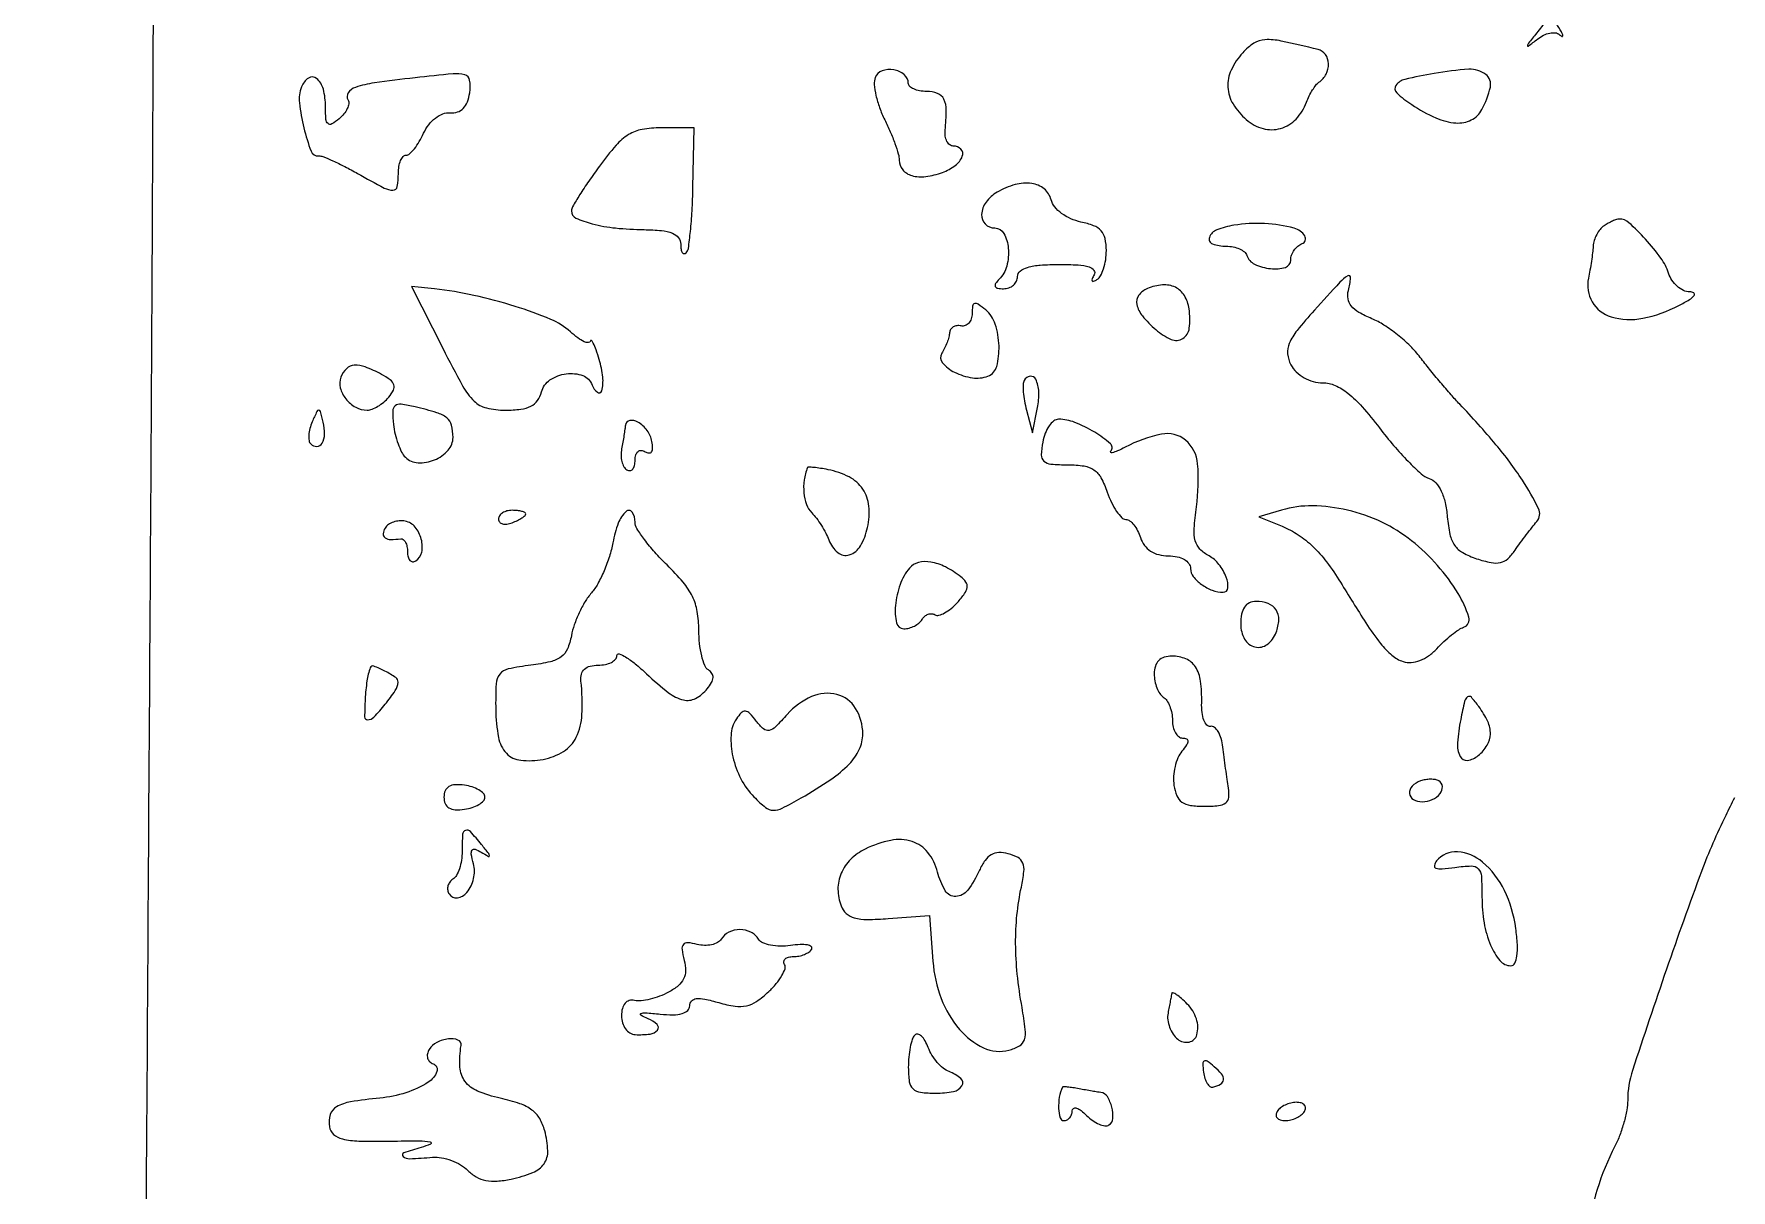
# Model space of a CAD drawing. Extents: x 0 to 5034, y 0 to 2560.
# Drawn here: x 512 to 698.4, y 1013.4 to 1140.3 of the extents above; entities that cross this region are included whole.
import ezdxf

# ---------------------------------------------------------------- set-up
doc = ezdxf.new("R2010")
doc.units = 0

msp = doc.modelspace()

# ---------------------------------------------------------------- linework, layer by layer
for points in [[(523.737002, 861.681552, -0.001197), (523.738411, 897.905103, -0.000797), (523.93147, 945.845619, -0.000225), (524.384816, 1020.5, 0.000097), (524.861336, 1095.775456, 0.000492), (525.077301, 1137.678711, 0.000773), (525.162843, 1170.275012, 0.000542)], [(698.718913, 1056.436682, -0.002311), (697.768199, 1054.5, 0.026351), (695.102021, 1048.33656, 0.005977), (691.262621, 1037.606746, 0.00342), (687.525246, 1026.508788, 0.079666), (687, 1023.233163, -0.045541), (686.900755, 1022.145795, -0.022298), (686.587867, 1020.78887, -0.021914), (686.134285, 1019.397031, -0.029607), (685.596994, 1018.187566, 0.090629), (682.615077, 1008.426469, 0.009347)]]:
    msp.add_lwpolyline(points, format="xyb")
for points in [[(676.872445, 1140.25, 0.001728), (676.017381, 1139.151917, 0.272896), (675.998637, 1139.003157, 0.488078), (676.101435, 1138.97634, 0.002328), (677.092009, 1139.741324, -0.051139), (677.761665, 1140.161225, -0.063419), (678.456746, 1140.400245, -0.076061), (679.071101, 1140.432659, -0.160599), (679.502335, 1140.241324, 0.045405), (679.768412, 1140.041006, 0.524814), (679.868964, 1140.084951, 0.16288), (679.840863, 1140.298639, 0.01713), (679.601308, 1140.75, 0.032682), (678.961629, 1141.710498, 0.281916), (678.501621, 1141.888047, 0.170742), (677.972791, 1141.585654, 0.012018)], [(644.72207, 1138.245385, 0.075011), (643.457493, 1136.339531, 0.123151), (643.091925, 1134.449036, 0.124237), (643.660006, 1132.620753, 0.077122), (645.119708, 1130.896178, 0.112734), (646.953964, 1129.917972, 0.137823), (648.890743, 1129.934451, 0.133102), (650.584276, 1130.965964, 0.101879), (651.733545, 1132.815415, -0.02585), (652.025744, 1133.497678, -0.02492), (652.390011, 1134.154808, -0.025741), (652.768968, 1134.699955, -0.077822), (653.09688, 1135.009464, 0.123344), (653.88223, 1135.89744, 0.127097), (654.144918, 1137.040668, 0.147633), (653.811505, 1138.046338, 0.181682), (653, 1138.599229, 0.006886), (648.955916, 1139.524226, 0.063537), (647.168222, 1139.675079, 0.132689), (645.957342, 1139.291793, 0.066307)], [(541.364389, 1134.5072, 0.118574), (541.131585, 1132.731496, 0.0342), (541.614362, 1129.985889, 0.029505), (542.405781, 1127.440267, 0.335314), (543.242706, 1126.911681, -0.117147), (543.701658, 1126.84256, -0.009962), (544.806444, 1126.372027, -0.012764), (546.113969, 1125.743505, -0.009536), (547.523122, 1124.987013, 0.00567), (550.45525, 1123.383601, 0.123618), (551.398783, 1123.149612, 0.362581), (551.871365, 1123.546515, 0.044164), (552, 1125, -0.040072), (552.061472, 1125.765796, -0.059372), (552.246599, 1126.4125, -0.078085), (552.518251, 1126.852349, -0.218815), (552.839485, 1127, 0.186801), (553.233729, 1127.152615, 0.038538), (553.753598, 1127.705015, 0.035641), (554.292309, 1128.481107, 0.027007), (554.772507, 1129.400052, -0.057134), (555.333596, 1130.332555, -0.06429), (556.072204, 1131.07291, -0.071966), (556.889486, 1131.534898, -0.113794), (557.682538, 1131.650052, 0.096905), (558.490887, 1131.739975, 0.124264), (559.126291, 1132.130643, 0.104327), (559.574385, 1132.83846, 0.053974), (559.833206, 1133.8579, 0.072787), (559.827016, 1135.224688, 0.29697), (559.301086, 1135.815698, 0.090372), (557.997275, 1135.928096, 0.004799), (553.833691, 1135.494114, 0.006103), (549.359331, 1134.928888, 0.045888), (547.282795, 1134.443606, 0.16622), (546.487395, 1133.838037, 0.294122), (546.472678, 1133.044209, -0.176827), (546.556083, 1132.640107, -0.075207), (546.392156, 1132.10378, -0.061191), (546.021424, 1131.524098, -0.046747), (545.48899, 1130.990862, -0.037268), (544.683771, 1130.418167, -0.329147), (544.274697, 1130.456005, -0.196919), (544.04517, 1130.926655, -0.016222), (544, 1132.318538, 0.062588), (543.758399, 1134.241058, 0.158239), (543.014054, 1135.418072, 0.332711), (542.125943, 1135.463079, 0.154369)], [(604.36983, 1135.521377, 0.113907), (604.261764, 1134.752144, 0.033246), (604.445983, 1133.5633, 0.031532), (604.839121, 1132.212633, 0.029122), (605.407684, 1130.884598, -0.014039), (606.017235, 1129.571693, -0.015405), (606.532257, 1128.266271, -0.014963), (606.903119, 1127.12831, -0.071402), (607, 1126.453351, 0.176351), (607.383205, 1125.400654, 0.149819), (608.380957, 1124.753857, 0.102775), (609.912973, 1124.64199, 0.056047), (611.75, 1125.099177, 0.071634), (613.149023, 1125.8615, 0.13593), (613.928291, 1126.868374, 0.296535), (613.781413, 1127.639987, 0.20431), (612.937142, 1128, -0.169647), (612.546144, 1128.136594, -0.108035), (612.238789, 1128.514062, -0.083863), (612.06304, 1129.080599, -0.058778), (612.052296, 1129.75, 0.023741), (612.170353, 1131.938168, 0.114571), (611.898176, 1133.145554, 0.191845), (611.207488, 1133.778552, 0.090939), (610, 1134, -0.042713), (609.234328, 1134.065528, -0.06238), (608.5875, 1134.262322, -0.081888), (608.149216, 1134.551578, -0.208972), (608, 1134.893011, 0.223563), (607.556599, 1135.835114, 0.130639), (606.40031, 1136.367098, 0.129253), (605.123489, 1136.257426, 0.2188)], [(665.738957, 1135.972507, 0.013733), (662.531806, 1135.317362, 0.182226), (661.545967, 1134.658051, 0.379438), (661.632448, 1133.833313, 0.040264), (663.288751, 1132.546459, 0.038837), (665.936739, 1131.091578, 0.088483), (668.140274, 1130.532998, 0.133268), (669.828736, 1130.863357, 0.156563), (670.995961, 1131.992454, 0.067518), (671.917127, 1134.46547, 0.294199), (671.405511, 1135.8648, 0.179037), (669.560235, 1136.422912, 0.028364)], [(574.08651, 1125.802997, 0.007774), (572.904088, 1124.141643, 0.010969), (571.906662, 1122.622779, 0.007365), (571.125191, 1121.331996, 0.133197), (571, 1120.870385, 0.292666), (571.495371, 1120.096567, 0.045163), (573.296097, 1119.456197, 0.037582), (575.860587, 1118.999394, 0.021841), (578.984492, 1118.81965, -0.020221), (580.899036, 1118.71571, -0.071472), (582.092883, 1118.426876, -0.132423), (582.752944, 1117.931944, -0.167565), (583, 1117.215449, 0.037311), (583.04143, 1116.661028, 0.104967), (583.177114, 1116.298735, 0.242231), (583.376218, 1116.182617, 0.212638), (583.60294, 1116.269606, 0.163924), (583.847902, 1116.763485, 0.007805), (584.071965, 1118.623688, 0.012109), (584.252802, 1120.878006, 0.008358), (584.35294, 1123.43682), (584.5, 1130.001094), (580.83651, 1130.000547, 0.043432), (578.757685, 1129.819319, 0.095935), (577.275735, 1129.252944, 0.075574), (575.90282, 1128.079556, 0.019663)], [(617.75, 1122.919901, 0.101718), (616.541571, 1121.83813, 0.144549), (616.049094, 1120.492325, 0.213727), (616.441021, 1119.442901, 0.200694), (617.5, 1119, -0.275939), (618.496252, 1118.404876, -0.103161), (618.977792, 1116.780815, -0.085427), (618.80574, 1114.825997, -0.132561), (617.966667, 1113.366667, 0.047255), (617.577114, 1112.895595, 0.267945), (617.554301, 1112.583333, 0.243856), (617.817749, 1112.386463, 0.040869), (618.466667, 1112.333333, 0.08566), (619.052188, 1112.434386, 0.093758), (619.549583, 1112.725, 0.100344), (619.88225, 1113.158059, 0.114247), (620, 1113.666667, -0.230967), (620.288846, 1114.258608, -0.094864), (621.104816, 1114.676885, -0.053384), (622.49302, 1114.926427, -0.0178), (624.559017, 1115, -0.014039), (626.637457, 1114.941629, -0.058945), (627.865868, 1114.725818, -0.166912), (628.388327, 1114.350904, -0.301453), (628.404508, 1113.845492, 0.030513), (628.173345, 1113.414773, 0.249784), (628.185848, 1113.199404, 0.363902), (628.352175, 1113.143315, 0.045232), (628.720492, 1113.327254, 0.1325), (629.116459, 1113.749108, 0.044889), (629.447582, 1114.531041, 0.040903), (629.674006, 1115.502035, 0.03685), (629.75, 1116.531763, 0.053694), (629.610204, 1117.829789, 0.129093), (629.174513, 1118.684673, 0.119403), (628.349455, 1119.255219, 0.04251), (626.963576, 1119.657285, -0.054192), (625.837555, 1120.012616, -0.05691), (624.834068, 1120.59741, -0.062513), (624.07675, 1121.326205, -0.106386), (623.682195, 1122.107285, 0.159267), (622.917098, 1123.296596, 0.137639), (621.550082, 1123.890251, 0.103374), (619.735529, 1123.763244, 0.062962)], [(643.75, 1119.301388, 0.053732), (641.875095, 1118.794644, 0.216294), (641.066482, 1117.966456, 0.416643), (641.401158, 1117.259467, 0.084986), (642.916667, 1117, -0.04927), (643.674799, 1116.925112, -0.056166), (644.369199, 1116.70334, -0.064477), (644.901417, 1116.376943, -0.143509), (645.169969, 1115.990092, 0.206646), (646.034716, 1115.022454, 0.08206), (647.787789, 1114.536931, 0.097734), (649.404289, 1114.680236, 0.333479), (650, 1115.474084, -0.084012), (650.093573, 1116.02706, -0.067666), (650.367188, 1116.565192, -0.06812), (650.772198, 1117.00738, -0.087774), (651.25, 1117.279762, 0.479604), (651.543172, 1118.126341, 0.188818), (650.388295, 1118.979994, 0.054396), (647.126059, 1119.48842, 0.050677)], [(684.401254, 1119.234687, 0.075927), (683.973746, 1118.843593, 0.047156), (683.598048, 1118.275189, 0.046182), (683.326413, 1117.628221, 0.060955), (683.209856, 1117, -0.014865), (683.144212, 1116.28393, -0.006785), (683.018055, 1115.353125, -0.006712), (682.858555, 1114.375381, -0.009183), (682.687027, 1113.5, 0.187937), (683.108212, 1110.884758, 0.188727), (685.186943, 1109.249648, 0.123778), (688.655167, 1109.08603, 0.070508), (692.635693, 1110.493839, 0.015735), (693.777382, 1111.135746, 0.090213), (694.295684, 1111.593646, 0.440053), (694.251636, 1111.863424, 0.145051), (693.817388, 1111.993839, -0.108422), (693.125903, 1112.148223, -0.071087), (692.439423, 1112.595628, -0.0664), (691.861873, 1113.255911, -0.069794), (691.489263, 1114.033829, 0.080078), (690.654515, 1115.688825, 0.028133), (688.969392, 1117.759029, 0.02342), (687.140835, 1119.584304, 0.193599), (686.061439, 1119.984687, 0.078211), (685.773502, 1119.931288, 0.021213), (685.342166, 1119.758058, 0.020926), (684.863113, 1119.517025, 0.020347)], [(634.25, 1112.349228, 0.139605), (633.314133, 1111.609552, 0.209952), (633.099814, 1110.607223, 0.123743), (633.710897, 1109.340499, 0.04018), (635.178175, 1107.84547, 0.074445), (636.870909, 1106.770406, 0.248581), (638.141597, 1106.859588, 0.227632), (638.859204, 1107.989559, 0.064922), (638.834665, 1110.124449, 0.100259), (638.320098, 1111.57447, 0.145553), (637.324498, 1112.485125, 0.133437), (635.921964, 1112.74975, 0.078309)], [(652.595236, 1109.973734, 0.01383), (650.68974, 1107.743573, 0.06839), (649.838538, 1106.332626, 0.124514), (649.654074, 1105.178658, 0.100879), (650.014057, 1103.973734, 0.079717), (650.607724, 1103.193604, 0.062194), (651.465145, 1102.559237, 0.060683), (652.475803, 1102.141993, 0.067681), (653.51998, 1102, -0.105169), (654.869085, 1101.713058, -0.063386), (656.272518, 1100.860815, -0.044432), (657.843902, 1099.363859, -0.01758), (659.734797, 1097.052567, 0.01446), (661.300443, 1095.114287, 0.017184), (662.891163, 1093.381686, 0.016141), (664.316695, 1092.022922, 0.097196), (665.192565, 1091.503409, -0.125877), (665.927571, 1091.009137, -0.071686), (666.522712, 1090.111025, -0.056312), (666.953251, 1088.852387, -0.033123), (667.192565, 1087.278141, 0.031335), (667.479211, 1085.346115, 0.10084), (667.995819, 1084.160557, 0.114083), (668.894624, 1083.353494, 0.046183), (670.4128, 1082.6897, 0.028262), (671.995879, 1082.262837, 0.105978), (673.019496, 1082.267236, 0.132888), (673.82261, 1082.685033, 0.055722), (674.628694, 1083.6124, -0.006432), (675.207127, 1084.427658, -0.00472), (675.868661, 1085.317316, -0.00477), (676.510919, 1086.147663, -0.010559), (677.019982, 1086.765695, 0.299954), (677.204519, 1088.207429, 0.031448), (675.4329, 1091.313144, 0.029329), (672.537917, 1095.202086, 0.015829), (668.553483, 1099.652456, -0.010418), (667.604818, 1100.689259, -0.005074), (666.435272, 1102.049794, -0.00503), (665.246516, 1103.490577, -0.007245), (664.226166, 1104.791008, 0.036728), (663.132883, 1106.026948, 0.024912), (661.723519, 1107.271385, 0.025157), (660.233432, 1108.342414, 0.045083), (658.899559, 1109.041604, -0.031688), (657.485302, 1109.73536, -0.090507), (656.650407, 1110.438485, -0.130911), (656.289779, 1111.224815, -0.106762), (656.329773, 1112.153052, 0.039289), (656.577446, 1113.535778, 0.612328), (656.263499, 1113.737286, 0.074307), (655.400747, 1113.044475, 0.00279)], [(556.878861, 1105.791825, 0.008439), (559.056581, 1101.656513, 0.072508), (560.311406, 1099.993319, 0.137715), (561.665516, 1099.243031, 0.058131), (563.74882, 1099, 0.029318), (565.446446, 1099.099629, 0.087798), (566.555408, 1099.433443, 0.122851), (567.268033, 1100.04846, 0.089873), (567.710251, 1101, -0.183672), (568.646212, 1102.313611, -0.114135), (570.438436, 1102.990549, -0.122624), (572.25132, 1102.790005, -0.221932), (573.279762, 1101.75, 0.144322), (573.851842, 1100.964862, 0.53206), (574.327702, 1101.124401, 0.095772), (574.445706, 1102.626143, 0.044451), (574.052886, 1104.550267, 0.010264), (573.707816, 1105.624702, 0.027616), (573.405445, 1106.367676, 0.09613), (573.205064, 1106.640553, 0.620641), (573.085953, 1106.595012, -0.390466), (572.879387, 1106.409564, -0.104267), (572.407458, 1106.515455, -0.052572), (571.710648, 1106.927063, -0.024356), (570.896885, 1107.595012, 0.086032), (568.734628, 1108.963821, 0.021691), (564.806277, 1110.394873, 0.022355), (560.295167, 1111.601053, 0.027087), (555.97366, 1112.309119), (553.447321, 1112.58365)], [(615, 1109.622445, -0.074851), (614.909494, 1109.021252, -0.105765), (614.646165, 1108.550031, -0.126649), (614.253986, 1108.282588, -0.138676), (613.795455, 1108.25, 0.081134), (613.330806, 1108.269866, 0.104346), (612.926894, 1108.132812, 0.118092), (612.647185, 1107.861502, 0.126887), (612.530142, 1107.5, -0.052736), (612.451005, 1107.027855, -0.023074), (612.252539, 1106.424078, -0.022527), (611.980772, 1105.796684, -0.027966), (611.670443, 1105.241541, 0.33036), (611.746527, 1104.19385, 0.100914), (613.081327, 1103.160022, 0.078135), (615.036266, 1102.551196, 0.128072), (616.75, 1102.73839, 0.242496), (617.709878, 1103.807894, 0.072637), (617.959152, 1106.052419, 0.068372), (617.545673, 1108.447592, 0.143624), (616.5, 1110, 0.020633), (615.689039, 1110.618371, 0.217533), (615.28931, 1110.691858, 0.304492), (615.057736, 1110.434686, 0.035496)], [(545.685134, 1102.621855, 0.157051), (545.620698, 1101.448291, 0.104675), (546.229738, 1100.235216, 0.099241), (547.314341, 1099.323385, 0.12597), (548.577555, 1099, 0.093911), (549.11381, 1099.101617, 0.042388), (549.757888, 1099.420139, 0.03998), (550.400915, 1099.88301, 0.043588), (550.942122, 1100.430261, 0.057308), (551.446331, 1101.202822, 0.196919), (551.490248, 1101.788224, 0.158368), (551.104328, 1102.319629, 0.034304), (550.130308, 1102.930261, 0.029831), (548.355668, 1103.747917, 0.110795), (547.145951, 1103.932506, 0.177923), (546.296851, 1103.551865, 0.108118)], [(620.726624, 1102.266312, 0.118028), (620.607646, 1101.815257, 0.024565), (620.629243, 1100.990729, 0.024518), (620.751401, 1100.013306, 0.021005), (620.97307, 1099), (621.631089, 1096.5), (622.181435, 1099.273867, 0.056098), (622.328109, 1101.020444, 0.106454), (621.993624, 1102.384863, 0.322213), (621.379659, 1102.71619, 0.241902)], [(551.458592, 1097.426673, 0.031259), (551.642249, 1096.368396, 0.028816), (551.959919, 1095.311378, 0.030015), (552.354247, 1094.403052, 0.079117), (552.769529, 1093.830471, 0.18702), (554.15399, 1093.219452, 0.110551), (555.956867, 1093.536999, 0.110402), (557.454113, 1094.593437, 0.186213), (558, 1096.008371, 0.061771), (557.834519, 1097.342735, 0.162976), (557.321596, 1098.143175, 0.09693), (556.239717, 1098.712682, 0.014263), (553.8384, 1099.358607, 0.022884), (552.296827, 1099.652659, 0.209126), (551.65366, 1099.474944, 0.226413), (551.377083, 1098.89288, 0.026906)], [(542.53122, 1097.706872, 0.039133), (542.279379, 1096.974682, 0.047311), (542.164712, 1096.257311, 0.054202), (542.191425, 1095.65536, 0.159521), (542.376461, 1095.290205, 0.206458), (543.050147, 1095.022529, 0.260893), (543.61589, 1095.361192, 0.127442), (543.887973, 1096.354068, 0.061787), (543.743156, 1097.671731, 0.007526), (543.447586, 1098.839331, 0.331063), (543.260685, 1098.986918, 0.299388), (543.048268, 1098.855863, 0.006675)], [(576.923489, 1097.333333, -0.012849), (576.872217, 1096.898062, -0.00376), (576.771216, 1096.231896, -0.003774), (576.646197, 1095.483567, -0.004039), (576.512555, 1094.753971, 0.05232), (576.452308, 1094.044344, 0.056266), (576.543956, 1093.35546, 0.063249), (576.764654, 1092.788145, 0.130709), (577.089067, 1092.444954, 0.166463), (577.434153, 1092.366453, 0.190336), (577.732413, 1092.522641, 0.122086), (577.934157, 1092.920534, 0.056632), (578, 1093.5, -0.066547), (578.078191, 1094.084888, -0.150068), (578.31469, 1094.45902, -0.196781), (578.670717, 1094.577233, -0.121989), (579.096132, 1094.440587, 0.111658), (579.518408, 1094.29539, 0.277992), (579.80336, 1094.427286, 0.157414), (579.92435, 1094.843748, 0.040508), (579.846132, 1095.548704, 0.110372), (579.317674, 1096.760175, 0.098169), (578.304889, 1097.692215, 0.184916), (577.40278, 1097.858695, 0.335844)], [(622.755249, 1095.5, 0.038454), (622.595662, 1094.081244, 0.222182), (622.883305, 1093.404902, 0.164705), (623.655288, 1093.074009, 0.019618), (625.540847, 1093, -0.036483), (627.301094, 1092.871392, -0.116088), (628.390433, 1092.440072, -0.118532), (629.160225, 1091.57413, -0.038843), (629.850155, 1090, 0.027395), (630.322647, 1088.851207, 0.037521), (630.877991, 1087.88125, 0.041454), (631.432996, 1087.191906, 0.205335), (631.880593, 1087, -0.163936), (632.303624, 1086.85747, -0.060124), (632.762454, 1086.4125, -0.051475), (633.184411, 1085.765314, -0.041919), (633.5, 1085, 0.082373), (633.931461, 1084.154187, 0.089468), (634.602911, 1083.520776, 0.08347), (635.494594, 1083.131908, 0.061248), (636.567388, 1083, -0.050755), (637.533588, 1082.901667, -0.07947), (638.313426, 1082.60684, -0.103907), (638.818676, 1082.157287, -0.160506), (639, 1081.606989, 0.166142), (639.297523, 1080.736316, 0.070886), (640.192089, 1079.867657, 0.066248), (641.38558, 1079.220495, 0.091394), (642.581787, 1079, 0.392418), (643.097593, 1079.47851, 0.112404), (642.920405, 1080.659792, 0.072889), (642.118191, 1082.066512, 0.104277), (641.022316, 1082.988057, -0.077798), (640.027395, 1083.739202, -0.130019), (639.518336, 1084.648754, -0.080238), (639.394065, 1086.002733, -0.016904), (639.6377, 1088.373385, 0.053676), (639.774975, 1093.110966, 0.201308), (638.44103, 1095.701077, 0.229774), (635.813296, 1096.361412, 0.068748), (631.814897, 1094.934461, -0.012352), (630.968448, 1094.51996, -0.04298), (630.395868, 1094.314346, -0.289486), (630.231218, 1094.366129, -0.380312), (630.234866, 1094.516078, 0.425296), (630.192543, 1095.312662, 0.04187), (628.466494, 1096.570573, 0.041567), (626.292631, 1097.655755, 0.095266), (624.50227, 1098, 0.170705), (623.981335, 1097.81681, 0.071263), (623.465572, 1097.265625, 0.059007), (623.031896, 1096.456563, 0.046356)], [(596.923489, 1092.692582, 0.059802), (596.563556, 1091.332491, 0.058448), (596.531679, 1089.915029, 0.063329), (596.816112, 1088.647639, 0.108381), (597.392255, 1087.735128, -0.03446), (597.907534, 1087.135882, -0.019682), (598.448292, 1086.348756, -0.019589), (598.932293, 1085.51009, -0.030576), (599.274569, 1084.75, 0.126263), (600.253783, 1083.358391, 0.259678), (601.519396, 1083.104088, 0.186691), (602.742194, 1084.090842, 0.076772), (603.524281, 1086.11055, 0.077032), (603.671622, 1088.467039, 0.127434), (603.001777, 1090.332041, 0.124557), (601.496036, 1091.665092, 0.07176), (599.194284, 1092.462584, 0.008536), (598.347568, 1092.610703, 0.013793), (597.622096, 1092.704461, 0.007481), (597.024421, 1092.755975, 0.326858)], [(649, 1088.025068), (646.5, 1087.280648), (649.041097, 1086.2445, -0.048126), (650.822083, 1085.309697, -0.046127), (652.419117, 1084.039968, -0.040214), (653.931133, 1082.338487, -0.023847), (655.460958, 1080.094833, 0.004508), (658.238431, 1075.662409, 0.025125), (659.866043, 1073.377827, 0.04889), (661.109743, 1072.087403, 0.098862), (662.337128, 1071.402386, 0.095154), (663.225678, 1071.293235, 0.073858), (664.179509, 1071.501485, 0.065244), (665.136198, 1072.015103, 0.049481), (666.031023, 1072.802924, -0.018209), (666.822435, 1073.59269, -0.018534), (667.664703, 1074.317931, -0.018665), (668.441518, 1074.892073, -0.069464), (668.985113, 1075.161704, 0.411124), (669.550869, 1076.278438, 0.05778), (668.369226, 1078.878083, 0.045929), (666.108113, 1081.954325, 0.042426), (663.26711, 1084.656476, 0.058787), (660.002234, 1086.694819, 0.05225), (656.221661, 1088.016296, 0.054067), (652.395661, 1088.49252, 0.076451)], [(550.53422, 1086.055368, 0.116777), (550.325437, 1085.427606, 0.271218), (550.529664, 1084.995059, 0.150868), (551.167997, 1084.797244, 0.039428), (552.25, 1084.881579, -0.211938), (552.535752, 1084.805228, -0.103366), (552.779688, 1084.507253, -0.073584), (552.945074, 1084.02925, -0.046583), (553, 1083.440983, 0.059147), (553.066068, 1082.88443, 0.126796), (553.267587, 1082.505305, 0.191241), (553.565646, 1082.360563, 0.158234), (553.910933, 1082.444954, 0.209227), (554.563793, 1083.389641, 0.113657), (554.51475, 1084.826051, 0.107221), (553.830292, 1086.15993, 0.174243), (552.748761, 1086.805368, 0.067274), (552.102772, 1086.843321, 0.062803), (551.453796, 1086.71102, 0.067061), (550.899872, 1086.436257, 0.106104)], [(575.55601, 1084.446868, -0.030806), (575.176622, 1082.942487, -0.023936), (574.58742, 1081.360324, -0.02448), (573.892486, 1079.933752, -0.052421), (573.194719, 1078.92899, 0.043161), (572.508561, 1077.978903, 0.025269), (571.849222, 1076.738827, 0.025134), (571.311004, 1075.421589, 0.038657), (570.99412, 1074.232122, -0.055342), (570.553914, 1072.776419, -0.135144), (569.861742, 1071.907914, -0.1021), (568.688677, 1071.375944, -0.023965), (566.55414, 1071, 0.019589), (564.058381, 1070.582913, 0.175424), (563.127708, 1070.009652, 0.157957), (562.729118, 1068.944512, 0.01509), (562.688149, 1066.134337, 0.040915), (562.988222, 1063.062756, 0.145975), (563.871445, 1061.320004, 0.180371), (565.433853, 1060.555777, 0.069461), (567.884777, 1060.655551, 0.094962), (570.136967, 1061.525834, 0.141227), (571.540961, 1063.088073, 0.102857), (572.162789, 1065.559316, 0.035737), (572.052296, 1069.25, -0.088693), (572.109673, 1070.008011, -0.143474), (572.438357, 1070.559489, -0.126472), (573.049311, 1070.890649, -0.061352), (573.937142, 1071, 0.04896), (574.72657, 1071.077487, 0.06896), (575.394035, 1071.308639, 0.089141), (575.843456, 1071.649511, 0.188197), (576, 1072.050686, -0.508934), (576.24133, 1072.226368, -0.059655), (576.954687, 1071.897953, -0.034396), (578.001697, 1071.151452, -0.016218), (579.25, 1070.055313, 0.021949), (581.676515, 1067.973336, 0.106333), (583.298957, 1067.182862, 0.184949), (584.622739, 1067.348219, 0.097315), (585.926114, 1068.410972, 0.043282), (586.391203, 1069.081807, 0.115588), (586.556329, 1069.63606, 0.160707), (586.435208, 1070.092663, 0.110253), (586.048558, 1070.469989, -0.162765), (585.642782, 1070.957135, -0.034391), (585.308014, 1072.027711, -0.032644), (585.076931, 1073.381637, -0.025951), (585, 1074.86285, 0.043295), (584.823696, 1076.895129, 0.070833), (584.289875, 1078.53615, 0.061358), (583.256857, 1080.118063, 0.024995), (581.5, 1082, -0.017728), (580.159849, 1083.394393, -0.022412), (579.028125, 1084.778837, -0.021262), (578.20001, 1085.994599, -0.139761), (578, 1086.696167, 0.144901), (577.674516, 1087.795708, 0.464424), (577.0149, 1087.879014, 0.118421), (576.150311, 1086.590831, 0.042507)], [(563, 1087.031385, 0.184534), (563.122486, 1086.710807, 0.147206), (563.440625, 1086.516384, 0.100118), (563.925634, 1086.488865, 0.055937), (564.5, 1086.638374, 0.02136), (565.074558, 1086.887494, 0.030395), (565.559375, 1087.160341, 0.030693), (565.912889, 1087.420671, 0.222225), (566, 1087.606989, 0.289661), (565.903916, 1087.758929, 0.046727), (565.559375, 1087.884553, 0.039339), (565.074824, 1087.971531, 0.024748), (564.5, 1088, 0.062722), (563.926468, 1087.92777, 0.08088), (563.440625, 1087.715469, 0.098158), (563.115494, 1087.400789, 0.152681)], [(608.132372, 1081.659498, 0.087844), (607.09728, 1079.841086, 0.062242), (606.588493, 1077.54347, 0.077453), (606.704371, 1075.646042, 0.352388), (607.507204, 1075, 0.065523), (608.079657, 1075.075341, 0.05201), (608.662638, 1075.298542, 0.05344), (609.168485, 1075.627324, 0.083718), (609.510081, 1076.016312, -0.076912), (609.810124, 1076.367448, -0.089777), (610.187881, 1076.589343, -0.100767), (610.583032, 1076.649538, -0.126644), (610.935451, 1076.539893, 0.207171), (611.357463, 1076.478264, 0.059065), (611.985807, 1076.730357, 0.048791), (612.698012, 1077.214512, 0.035187), (613.391582, 1077.880199, 0.027409), (614.186973, 1078.862262, 0.123319), (614.459315, 1079.543013, 0.185093), (614.324415, 1080.116867, 0.078821), (613.775228, 1080.701383, 0.046099), (612.073126, 1081.78543, 0.076846), (610.464432, 1082.321355, 0.102591), (609.11098, 1082.272231, 0.160693)], [(644.5, 1075.5, 0.129159), (644.932946, 1073.851946, 0.209908), (646.072202, 1072.99805, 0.223042), (647.414321, 1073.283431, 0.139896), (648.396256, 1074.590242, 0.081359), (648.683655, 1075.979136, 0.155172), (648.386734, 1077.068064, 0.161222), (647.527528, 1077.758638, 0.089569), (646.190983, 1078, 0.109711), (645.452929, 1077.836082, 0.13557), (644.919098, 1077.380393, 0.10325), (644.601524, 1076.605463, 0.045823)], [(635, 1070.059017, 0.046881), (635.074077, 1069.270704, 0.046318), (635.29375, 1068.50665, 0.050262), (635.616444, 1067.876024, 0.111412), (636, 1067.5, -0.111412), (636.383556, 1067.123976, -0.050262), (636.70625, 1066.49335, -0.046318), (636.925923, 1065.729296, -0.046881), (637, 1064.940983, 0.055886), (637.083246, 1064.198521, 0.07539), (637.329718, 1063.570164, 0.094706), (637.694219, 1063.148786, 0.168775), (638.122445, 1063, -0.106862), (638.55065, 1062.907425, -0.3088), (638.700321, 1062.66107, -0.136646), (638.557057, 1062.235445, -0.024112), (638.045681, 1061.555042, 0.074494), (637.609767, 1060.834396, 0.041702), (637.294727, 1059.857434, 0.040508), (637.136551, 1058.793685, 0.051913), (637.173236, 1057.805042, 0.063224), (637.486471, 1056.660351, 0.143851), (638.044283, 1055.969317, 0.117164), (638.971903, 1055.606681, 0.034864), (640.5, 1055.5, 0.02564), (642.062146, 1055.58016, 0.135971), (642.851974, 1055.889072, 0.205844), (643.193488, 1056.483229, 0.070048), (643.168867, 1057.5, -0.004368), (643.021004, 1058.444184, -0.002153), (642.848698, 1059.646875, -0.002136), (642.680534, 1060.896948, -0.003116), (642.543927, 1062, 0.041057), (642.354146, 1062.940792, 0.063925), (642.025775, 1063.698799, 0.088101), (641.618703, 1064.170273, 0.227484), (641.192584, 1064.272508, -0.270722), (640.795277, 1064.402798, -0.09187), (640.469362, 1064.944147, -0.061329), (640.261225, 1065.808932, -0.035542), (640.215606, 1066.878397, 0.03969), (640.094977, 1069.245624, 0.110096), (639.527459, 1070.802472, 0.150974), (638.484328, 1071.685094, 0.10098), (636.940983, 1072, 0.076716), (636.112742, 1071.872169, 0.12036), (635.5, 1071.5, 0.12036), (635.127831, 1070.887258, 0.076716)], [(548.917769, 1070.718615, 0.054092), (548.546818, 1069.276045, 0.022272), (548.346892, 1067.264821, 0.013494), (548.293083, 1065.312642, 0.414381), (548.605547, 1065, 0.203902), (549.317951, 1065.303125, 0.021107), (550.552275, 1066.699127, 0.023884), (551.659592, 1068.20502, 0.135027), (551.968197, 1069.143011, 0.264945), (551.715586, 1069.642076, 0.026872), (550.525065, 1070.340433, 0.027258), (549.300894, 1070.890456, 0.416558)], [(594.711216, 1065.600324, -0.01475), (593.409421, 1064.222864, -0.142797), (592.711291, 1063.841058, -0.239721), (592.099717, 1063.999683, -0.047831), (591.305887, 1064.850324, 0.025645), (590.582406, 1065.697933, 0.177403), (590.101228, 1065.937419, 0.233339), (589.657846, 1065.776668, 0.045753), (589.113526, 1065.093924, 0.133576), (588.52839, 1063.304536, 0.068276), (588.732591, 1060.932535, 0.063631), (589.61738, 1058.50342, 0.075831), (591.048093, 1056.531936, 0.028246), (592.327116, 1055.375334, 0.166258), (593.164811, 1055.070312, 0.122995), (594.144375, 1055.294575, 0.012687), (596.245842, 1056.429537, 0.018184), (599.487073, 1058.447803, 0.052996), (601.502215, 1060.142346, 0.080461), (602.614848, 1061.750886, 0.1116), (603, 1063.454988, 0.137754), (602.213106, 1066.256953, 0.194904), (600.155654, 1067.783217, 0.170018), (597.376057, 1067.550441, 0.106086)], [(668.659187, 1065.045934, 0.031231), (668.311046, 1062.481899, 0.131953), (668.601178, 1060.972316, 0.327033), (669.4061, 1060.546706, 0.137603), (670.589028, 1061.073886, 0.082019), (671.578788, 1062.215205, 0.13545), (671.930908, 1063.433018, 0.113619), (671.630709, 1064.813905, 0.047796), (670.654728, 1066.45751, 0.025153), (669.831391, 1067.472195, 0.380543), (669.415732, 1067.518773, 0.183248), (669.091559, 1067.037396, 0.0082)], [(557, 1056.5, 0.100145), (557.143128, 1055.792563, 0.161672), (557.544437, 1055.334837, 0.12236), (558.235757, 1055.13087, 0.04615), (559.25, 1055.180449, 0.041303), (560.111213, 1055.376325, 0.056112), (560.839062, 1055.699882, 0.069458), (561.336986, 1056.093637, 0.193098), (561.5, 1056.5, 0.193098), (561.336986, 1056.906363, 0.069458), (560.839062, 1057.300118, 0.056112), (560.111213, 1057.623675, 0.041303), (559.25, 1057.819551, 0.04615), (558.235757, 1057.86913, 0.12236), (557.544437, 1057.665163, 0.161672), (557.143128, 1057.207437, 0.100145)], [(664.25, 1058.281721, 0.109978), (663.328295, 1057.69937, 0.221452), (663.03797, 1056.909818, 0.250212), (663.462352, 1056.253317, 0.127326), (664.440983, 1056, 0.106441), (665.545947, 1056.237922, 0.119294), (666.403031, 1056.905355, 0.185342), (666.648399, 1057.684271, 0.25374), (666.266312, 1058.295956, 0.089043), (665.883168, 1058.430559, 0.041846), (665.357917, 1058.470863, 0.039704), (664.784906, 1058.421216, 0.044685)], [(559, 1050.559017, -0.038227), (558.924934, 1049.578603, -0.041761), (558.701458, 1048.650564, -0.045839), (558.374386, 1047.900891, -0.129267), (557.983688, 1047.489919, 0.095328), (557.641896, 1047.175533, 0.096995), (557.443736, 1046.758596, 0.098768), (557.41945, 1046.304125, 0.102877), (557.572716, 1045.882343, 0.296643), (558.478837, 1045.455235, 0.191411), (559.523918, 1046.046032, 0.112646), (560.260872, 1047.557417, 0.121876), (560.239242, 1049.19314, -0.019822), (560.007581, 1050.248207, -0.194294), (560.099557, 1050.685509, -0.346225), (560.417935, 1050.788573, -0.047252), (561.092476, 1050.464413, 0.009126), (561.880888, 1050.008635, 0.557766), (561.998273, 1050.074553, 0.178862), (561.920539, 1050.315214, 0.003776), (561.127555, 1051.308042, 0.014724), (559.903445, 1052.729465, 0.300839), (559.379737, 1052.86093, 0.301986), (559.055391, 1052.430472, 0.014796)], [(603.272002, 1050.811948, 0.079795), (601.661683, 1049.66932, 0.098403), (600.62675, 1048.150874, 0.10174), (600.27183, 1046.393641, 0.09098), (600.614425, 1044.56241, 0.120001), (601.182042, 1043.742033, 0.116676), (602.068867, 1043.264025, 0.06687), (603.480147, 1043.081637, 0.016861), (605.799736, 1043.171533), (610.325272, 1043.5), (610.703126, 1038.5, 0.071791), (611.61435, 1034.401314, 0.086233), (613.622501, 1031.006249, 0.106228), (616.272539, 1028.9793, 0.176053), (619.043243, 1028.721559, 0.066115), (620.210433, 1029.198362, 0.189867), (620.74814, 1029.86921, 0.10569), (620.850112, 1031.00155, 0.013983), (620.491294, 1033.395945, -0.018073), (619.970427, 1037.076803, -0.024611), (619.785408, 1040.423903, -0.026475), (619.932901, 1043.564659, -0.027741), (620.411798, 1046.622905, 0.023942), (620.691821, 1048.326422, 0.122164), (620.570156, 1049.271166, 0.175285), (620.04885, 1049.867649, 0.062514), (618.982742, 1050.294262, 0.069549), (617.939519, 1050.416777, 0.125139), (617.114507, 1050.1876, 0.110022), (616.429774, 1049.563504, 0.046285), (615.807279, 1048.476369, -0.052921), (614.519306, 1046.294534, -0.226493), (613.219421, 1045.607333, -0.276044), (612.061692, 1046.236543, -0.070726), (611.21082, 1048.288526, 0.104897), (610.147042, 1050.430815, 0.149375), (608.409934, 1051.630275, 0.126716), (606.068152, 1051.760778, 0.065455)], [(666.00837, 1049.510085, 0.122904), (665.770124, 1049.014531, 0.373946), (665.939048, 1048.714042, 0.107552), (666.615175, 1048.626548, 0.015036), (668.024246, 1048.790251, -0.027249), (669.828819, 1048.955365, -0.219692), (670.577478, 1048.642576, -0.171653), (670.929017, 1047.816949, -0.015637), (671, 1045.547758, 0.041515), (671.236542, 1042.703815, 0.05789), (671.945464, 1040.253383, 0.074213), (672.973052, 1038.559993, 0.22289), (674.166853, 1038, 0.285997), (674.598092, 1038.268639, 0.081157), (674.837931, 1039.059084, 0.04809), (674.884475, 1040.332662, 0.018441), (674.713642, 1042.098293, 0.078844), (673.467674, 1046.263031, 0.104736), (671.060376, 1049.385568, 0.160224), (668.326629, 1050.501523, 0.241511)], [(587.446158, 1040.912882, -0.133036), (587.04289, 1040.535157, -0.069201), (586.390603, 1040.297051, -0.061083), (585.602693, 1040.226099, -0.055951), (584.796266, 1040.343027, 0.03832), (583.764058, 1040.529977, 0.254626), (583.298039, 1040.335096, 0.207341), (583.151046, 1039.798062, 0.026052), (583.388531, 1038.588103, -0.060262), (583.5329, 1037.444044, -0.115821), (583.327378, 1036.547995, -0.1081), (582.730754, 1035.797155, -0.048185), (581.673968, 1035.093105, -0.032851), (580.693083, 1034.648325, -0.030316), (579.635956, 1034.321982, -0.031672), (578.657991, 1034.148575, -0.081875), (577.944561, 1034.185146, 0.12214), (577.355089, 1034.168357, 0.148725), (576.891213, 1033.873096, 0.117272), (576.597417, 1033.302092, 0.060505), (576.5, 1032.5, 0.072887), (576.612717, 1031.730881, 0.084504), (576.940625, 1031.068446, 0.095826), (577.427761, 1030.613285, 0.130023), (578, 1030.435134, 0.040652), (579.642613, 1030.497651, 0.193287), (580.451199, 1030.940607, 0.397768), (580.409077, 1031.546612, 0.08434), (579.433624, 1032.180075, -0.02415), (578.626142, 1032.57609, -0.638812), (578.638983, 1032.758184, -0.111257), (579.132163, 1032.828618, -0.005695), (580.75, 1032.680765, 0.026479), (582.162068, 1032.610697, 0.068417), (583.170124, 1032.752739, 0.117235), (583.775118, 1033.091158, 0.209846), (584, 1033.603387, -0.1861), (584.201829, 1034.126869, -0.184317), (584.703777, 1034.382016, -0.079129), (585.635591, 1034.333335, -0.017295), (587.199079, 1033.942905, 0.03209), (588.972236, 1033.55543, 0.092668), (590.223834, 1033.597781, 0.096971), (591.342707, 1034.086701, 0.037238), (592.668258, 1035.15807, 0.029756), (593.499049, 1036.037241, 0.042454), (594.116359, 1036.915305, 0.049655), (594.463186, 1037.674193, 0.224413), (594.410163, 1038.14536, -0.163775), (594.334716, 1038.46918, -0.190686), (594.477749, 1038.748949, -0.123595), (594.845312, 1038.93816, -0.057426), (595.381966, 1039, 0.049531), (595.993291, 1039.060708, 0.047447), (596.590039, 1039.240598, 0.051161), (597.086029, 1039.505052, 0.106689), (597.38817, 1039.819056, 0.38765), (597.336631, 1040.092865, 0.118789), (596.914727, 1040.275557, 0.055112), (596.117014, 1040.325127, 0.024424), (595.065609, 1040.222937, -0.038493), (593.933128, 1040.144921, -0.045946), (592.868796, 1040.251705, -0.052181), (592.016956, 1040.511565, -0.155451), (591.559405, 1040.903881, 0.140354), (590.706678, 1041.6799, 0.114816), (589.5019, 1041.963032, 0.115029), (588.297676, 1041.685052, 0.141255)], [(636.923489, 1034.964286, -0.004612), (636.875533, 1034.689122, -0.000684), (636.772928, 1034.135155, -0.000771), (636.649801, 1033.481013, -0.000663), (636.518385, 1032.793688, 0.080087), (636.49592, 1032.055266, 0.056724), (636.695589, 1031.248939, 0.056227), (637.074529, 1030.49999, 0.07447), (637.583063, 1029.931064, 0.22745), (638.83085, 1029.618515, 0.282825), (639.686925, 1030.42102, 0.14809), (639.638605, 1032.170607, 0.116458), (638.636744, 1033.791827, 0.01558), (638.003038, 1034.387225, 0.030745), (637.458318, 1034.811394, 0.042719), (637.05978, 1035.036815, 0.494466)], [(555.381966, 1028.809017, 0.088209), (555.189881, 1028.324745, 0.117668), (555.205254, 1027.853507, 0.128765), (555.426419, 1027.469898, 0.118027), (555.81402, 1027.22866, -0.42627), (556.222205, 1026.36867, -0.160513), (555.285558, 1025.212887, -0.06581), (552.828805, 1024.056285, -0.052402), (549.956864, 1023.462547, 0.014331), (546.75649, 1023.05124, 0.090431), (545.210999, 1022.510015, 0.191748), (544.524743, 1021.652085, 0.110828), (544.424249, 1020.315163, 0.177968), (544.879467, 1019.47787, 0.122763), (545.848094, 1018.978178, 0.052887), (547.649625, 1018.749451, 0.009186), (551.085183, 1018.741753, -0.003677), (554.335371, 1018.770281, -0.051005), (555.502274, 1018.652614, -0.723431), (555.529968, 1018.414568, -0.043056), (554.5, 1018.040934, 0.017991), (552.592822, 1017.455321, 0.577568), (552.518566, 1017.067912, 0.190265), (553.253865, 1016.810609, 0.010351), (555.749879, 1016.960859, -0.065622), (556.730329, 1016.911567, -0.043773), (557.815857, 1016.612565, -0.04366), (558.836775, 1016.127524, -0.063736), (559.623591, 1015.519266, 0.067902), (560.554819, 1014.811632, 0.079578), (561.593769, 1014.426031, 0.067781), (562.832492, 1014.350115, 0.034862), (564.373712, 1014.573348, 0.039765), (566.772163, 1015.296987, 0.148136), (567.997658, 1016.261216, 0.165306), (568.407625, 1017.674305, 0.052783), (568.074402, 1019.868015, 0.067847), (567.517171, 1021.217101, 0.103282), (566.671821, 1022.155991, 0.077703), (565.338071, 1022.845022, 0.025186), (563.192448, 1023.442061, -0.042481), (560.689608, 1024.232611, -0.136189), (559.322202, 1025.297303, -0.147213), (558.758675, 1026.859549, -0.052665), (558.881579, 1029.25, 0.351907), (558.541921, 1029.843028, 0.125466), (557.504292, 1029.972652, 0.086135), (556.220451, 1029.579457, 0.13791)], [(608.711385, 1030.378052, 0.120372), (608.436009, 1029.924645, 0.027046), (608.208969, 1029.043344, 0.026543), (608.05228, 1027.970188, 0.022981), (608, 1026.833333, 0.035239), (608.1105, 1025.267415, 0.169872), (608.514706, 1024.486111, 0.16015), (609.333343, 1024.101481, 0.030416), (611, 1024, 0.046454), (612.961884, 1024.182668, 0.210081), (613.88906, 1024.816739, 0.373281), (613.76249, 1025.612736, 0.083235), (612.475975, 1026.370845, -0.081062), (611.836623, 1026.743889, -0.042229), (611.175035, 1027.391024, -0.040559), (610.592431, 1028.18847, -0.048932), (610.187361, 1029.022553, 0.040202), (609.843082, 1029.76407, 0.078382), (609.438399, 1030.27332, 0.134094), (609.044312, 1030.476626, 0.254032)], [(640.425622, 1026.305807, 0.03958), (640.581016, 1025.626388, 0.061372), (640.829593, 1025.079414, 0.083825), (641.12673, 1024.738163, 0.231308), (641.428663, 1024.666667, 0.070797), (642.299195, 1024.997787, 0.252118), (642.611354, 1025.482629, 0.196363), (642.410124, 1026.111476, 0.045175), (641.604459, 1026.913307, 0.020399), (640.832133, 1027.50279, 0.278638), (640.493884, 1027.525707, 0.296217), (640.330625, 1027.2399, 0.022192)], [(624.923489, 1024.661516, 0.069269), (624.582473, 1023.574812, 0.052747), (624.507126, 1022.328115, 0.059308), (624.674979, 1021.310712, 0.333835), (625.088484, 1021, 0.116796), (625.436166, 1021.082339, 0.100534), (625.732242, 1021.314732, 0.092968), (625.930999, 1021.662252, 0.083725), (626, 1022.071429, -0.264351), (626.145705, 1022.32776, -0.215414), (626.464307, 1022.363818, -0.086431), (626.972577, 1022.096564, -0.032231), (627.58062, 1021.562237, 0.04225), (628.250084, 1020.997269, 0.054101), (628.954171, 1020.604907, 0.064749), (629.587534, 1020.428945, 0.175583), (630.036946, 1020.522834, 0.241875), (630.459546, 1021.223718, 0.078761), (630.348516, 1022.464563, 0.077788), (629.856335, 1023.623176, 0.227665), (629.143011, 1024.076511, -0.010657), (628.787106, 1024.126574, -0.00231), (628.174822, 1024.228955, -0.002408), (627.467144, 1024.354164, -0.002302), (626.75, 1024.488027, 0.009096), (626.073651, 1024.60479, 0.014516), (625.491587, 1024.677179, 0.008336), (625.013316, 1024.714574, 0.306534)], [(648.5, 1022, 0.131946), (648.386134, 1021.620091, 0.190139), (648.504138, 1021.29375, 0.14379), (648.853366, 1021.073627, 0.069308), (649.381966, 1021, 0.059645), (650.00158, 1021.074178, 0.050746), (650.622888, 1021.29375, 0.053126), (651.153536, 1021.617096, 0.091204), (651.5, 1022, 0.131946), (651.613866, 1022.379909, 0.190139), (651.495862, 1022.70625, 0.14379), (651.146634, 1022.926373, 0.069308), (650.618034, 1023, 0.059645), (649.99842, 1022.925822, 0.050746), (649.377112, 1022.70625, 0.053126), (648.846464, 1022.382904, 0.091204)]]:
    msp.add_lwpolyline(points, format="xyb", close=True)

doc.saveas('drawing.dxf')
